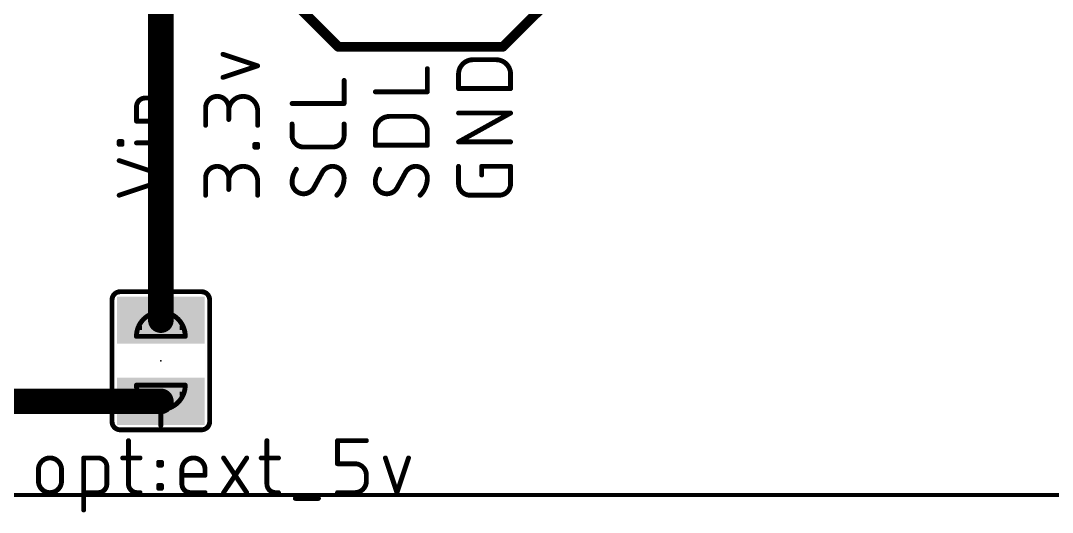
# Model space of a CAD drawing. Extents: x -13 to 157, y -166 to 8.
# Drawn here: x 67.52 to 99.74, y -127.54 to -112.16 of the extents above; entities that cross this region are included whole.
import ezdxf

# ---------------------------------------------------------------- set-up
doc = ezdxf.new("R2010")
doc.units = 0
for name, color, linetype in [('1', 12, 'CONTINUOUS'), ('21', 253, 'CONTINUOUS'), ('23', 53, 'CONTINUOUS'), ('25', 253, 'CONTINUOUS'), ('29', 253, 'CONTINUOUS'), ('31', 253, 'CONTINUOUS'), ('51', 253, 'CONTINUOUS')]:
    doc.layers.add(name, color=color, linetype=linetype)

# ---------------------------------------------------------------- blocks, each defined once
blk = doc.blocks.new('RECT')
blk.add_solid([(-0.5, -0.5), (0.5, -0.5), (-0.5, 0.5), (0.5, 0.5)])

msp = doc.modelspace()

# ---------------------------------------------------------------- linework, layer by layer
at = {"layer": '1'}
for points, const_width in [([(71.9, -121.53), (71.9, -110.02)], 0.8), ([(74.46, -110), (77.4412, -112.9812)], 0.3048), ([(82.585, -112.9812), (84.2831, -111.2831)], 0.3048), ([(77.4412, -112.9812), (82.585, -112.9812)], 0.3048), ([(71.9, -124.07), (64.3128, -124.07)], 0.8)]:
    msp.add_lwpolyline(points, dxfattribs=dict(at, const_width=const_width))
for points, const_width in [([(77.4412, -112.905, 1), (77.4412, -113.0574)], 0.1524), ([(77.3873, -113.0351, 1), (77.4951, -112.9273)], 0.1524), ([(82.5311, -112.9273, 1), (82.6389, -113.0351)], 0.1524), ([(82.585, -113.0574, 1), (82.585, -112.905)], 0.1524), ([(71.7, -121.53, 1), (72.1, -121.53)], 0.4), ([(71.9, -124.27, 1), (71.9, -123.87)], 0.4)]:
    msp.add_lwpolyline(points, format="xyb", dxfattribs=dict(at, const_width=const_width))
at = {"layer": '21'}
for points, const_width in [([(70.63, -120.641, 0.4142), (70.376, -120.895)], 0.1524), ([(70.4141, -120.895, 1), (70.3379, -120.895)], 0.0762), ([(70.63, -120.6029, 1), (70.63, -120.6791)], 0.0762), ([(70.63, -120.6791, 1), (70.63, -120.6029)], 0.0762), ([(73.424, -120.895, 0.4142), (73.17, -120.641)], 0.1524), ([(73.17, -120.6029, 1), (73.17, -120.6791)], 0.0762), ([(73.17, -120.6791, 1), (73.17, -120.6029)], 0.0762), ([(73.4621, -120.895, 1), (73.3859, -120.895)], 0.0762), ([(70.3379, -120.895, 1), (70.4141, -120.895)], 0.0762), ([(73.3859, -120.895, 1), (73.4621, -120.895)], 0.0762), ([(70.376, -124.705, 0.4142), (70.63, -124.959)], 0.1524), ([(70.4141, -124.705, 1), (70.3379, -124.705)], 0.0762), ([(70.3379, -124.705, 1), (70.4141, -124.705)], 0.0762), ([(73.17, -124.959, 0.4142), (73.424, -124.705)], 0.1524), ([(73.4621, -124.705, 1), (73.3859, -124.705)], 0.0762), ([(73.3859, -124.705, 1), (73.4621, -124.705)], 0.0762), ([(70.63, -124.9209, 1), (70.63, -124.9971)], 0.0762), ([(70.63, -124.9971, 1), (70.63, -124.9209)], 0.0762), ([(73.17, -124.9209, 1), (73.17, -124.9971)], 0.0762), ([(73.17, -124.9971, 1), (73.17, -124.9209)], 0.0762)]:
    msp.add_lwpolyline(points, format="xyb", dxfattribs=dict(at, const_width=const_width))
at = {"layer": '21', "const_width": 0.1524}
for points in [[(70.376, -124.705), (70.376, -120.895)], [(73.17, -120.641), (70.63, -120.641)], [(73.424, -120.895), (73.424, -124.705)], [(73.17, -124.959), (70.63, -124.959)]]:
    msp.add_lwpolyline(points, dxfattribs=at)
at = {"layer": '23'}
msp.add_point((71.9, -122.8), dxfattribs=at)
at = {"layer": '25'}
for points, const_width in [([(73.8521, -113.1797, 1), (73.828, -113.252)], 0.0762), ([(81.6498, -113.386, 0.4142), (81.1982, -113.8376)], 0.1524), ([(81.6498, -113.3479, 1), (81.6498, -113.4241)], 0.0762), ([(81.6498, -113.4241, 1), (81.6498, -113.3479)], 0.0762), ([(82.8238, -113.8376, 0.4142), (82.3722, -113.386)], 0.1524), ([(82.3722, -113.3479, 1), (82.3722, -113.4241)], 0.0762), ([(82.3722, -113.4241, 1), (82.3722, -113.3479)], 0.0762), ([(74.9358, -113.6132, 1), (74.9118, -113.5409)], 0.0762), ([(74.9118, -113.6132, 1), (74.9358, -113.5409)], 0.0762), ([(80.2619, -113.6679, 1), (80.1857, -113.6679)], 0.0762), ([(73.828, -113.9022, 1), (73.8521, -113.9745)], 0.0762), ([(77.6619, -114.0326, 1), (77.5857, -114.0326)], 0.0762), ([(81.2363, -113.8376, 1), (81.1601, -113.8376)], 0.0762), ([(81.1601, -113.8376, 1), (81.2363, -113.8376)], 0.0762), ([(82.8619, -113.8376, 1), (82.7857, -113.8376)], 0.0762), ([(82.7857, -113.8376, 1), (82.8619, -113.8376)], 0.0762), ([(78.5982, -114.3523, 1), (78.5982, -114.4285)], 0.0762), ([(80.1857, -114.3904, 1), (80.2619, -114.3904)], 0.0762), ([(80.2238, -114.4285, 1), (80.2238, -114.3523)], 0.0762), ([(81.1982, -114.251, 1), (81.1982, -114.3272)], 0.0762), ([(81.1601, -114.2891, 1), (81.2363, -114.2891)], 0.0762), ([(82.7857, -114.2891, 1), (82.8619, -114.2891)], 0.0762), ([(82.8238, -114.3272, 1), (82.8238, -114.251)], 0.0762), ([(71.411, -114.5844, 0.4142), (71.1401, -114.8554)], 0.1524), ([(71.411, -114.5463, 1), (71.411, -114.6225)], 0.0762), ([(71.411, -114.6225, 1), (71.411, -114.5463)], 0.0762), ([(72.2238, -114.6225, 1), (72.2238, -114.5463)], 0.0762), ([(74.0207, -114.8936, 1), (73.2982, -114.8936)], 0.1524), ([(74.9238, -114.9839, 1), (74.0207, -114.9839)], 0.1524), ([(75.9982, -114.717, 1), (75.9982, -114.7932)], 0.0762), ([(77.5857, -114.7551, 1), (77.6619, -114.7551)], 0.0762), ([(77.6238, -114.7932, 1), (77.6238, -114.717)], 0.0762), ([(71.1782, -114.8554, 1), (71.102, -114.8554)], 0.0762), ([(71.102, -114.8554, 1), (71.1782, -114.8554)], 0.0762), ([(73.3363, -114.8936, 1), (73.2601, -114.8936)], 0.0762), ([(73.2601, -114.8936, 1), (73.3363, -114.8936)], 0.0762), ([(74.0588, -114.8936, 1), (73.9826, -114.8936)], 0.0762), ([(73.9826, -114.8936, 1), (74.0588, -114.8936)], 0.0762), ([(73.9826, -114.9839, 1), (74.0588, -114.9839)], 0.0762), ([(74.9619, -114.9839, 1), (74.8857, -114.9839)], 0.0762), ([(74.8857, -114.9839, 1), (74.9619, -114.9839)], 0.0762), ([(81.1982, -115.0153, 1), (81.1982, -115.0915)], 0.0762), ([(82.8423, -115.0867, 1), (82.8053, -115.0201)], 0.0762), ([(82.8238, -115.0915, 1), (82.8238, -115.0153)], 0.0762), ([(71.1401, -115.2688, 1), (71.1401, -115.345)], 0.0762), ([(71.102, -115.3069, 1), (71.1782, -115.3069)], 0.0762), ([(72.2238, -115.345, 1), (72.2238, -115.2688)], 0.0762), ([(73.9826, -115.2548, 1), (74.0588, -115.2548)], 0.0762), ([(76.0363, -115.3942, 1), (75.9601, -115.3942)], 0.0762), ([(77.6619, -115.3942, 1), (77.5857, -115.3942)], 0.0762), ([(79.0498, -115.1576, 0.4142), (78.5982, -115.6091)], 0.1524), ([(79.0498, -115.1195, 1), (79.0498, -115.1957)], 0.0762), ([(79.0498, -115.1957, 1), (79.0498, -115.1195)], 0.0762), ([(80.2238, -115.6091, 0.4142), (79.7722, -115.1576)], 0.1524), ([(79.7722, -115.1195, 1), (79.7722, -115.1957)], 0.0762), ([(79.7722, -115.1957, 1), (79.7722, -115.1195)], 0.0762), ([(73.2601, -115.4354, 1), (73.3363, -115.4354)], 0.0762), ([(74.8857, -115.4354, 1), (74.9619, -115.4354)], 0.0762), ([(75.9982, -115.7555, 0.4142), (76.3594, -116.1167)], 0.1524), ([(76.0363, -115.7555, 1), (75.9601, -115.7555)], 0.0762), ([(77.2626, -116.1167, 0.4142), (77.6238, -115.7555)], 0.1524), ([(77.6619, -115.7555, 1), (77.5857, -115.7555)], 0.0762), ([(78.6363, -115.6091, 1), (78.5601, -115.6091)], 0.0762), ([(78.5601, -115.6091, 1), (78.6363, -115.6091)], 0.0762), ([(80.2619, -115.6091, 1), (80.1857, -115.6091)], 0.0762), ([(80.1857, -115.6091, 1), (80.2619, -115.6091)], 0.0762), ([(70.6363, -115.9426, 1), (70.5601, -115.9426)], 0.0762), ([(70.5982, -115.9045, 1), (70.5982, -115.9807)], 0.0762), ([(70.5982, -115.9948, 1), (70.5982, -116.071)], 0.0762), ([(70.5601, -116.0329, 1), (70.6363, -116.0329)], 0.0762), ([(70.7266, -115.9426, 1), (70.6504, -115.9426)], 0.0762), ([(70.6504, -116.0329, 1), (70.7266, -116.0329)], 0.0762), ([(70.6885, -115.9807, 1), (70.6885, -115.9045)], 0.0762), ([(70.6885, -116.071, 1), (70.6885, -115.9948)], 0.0762), ([(71.1401, -115.9497, 1), (71.1401, -116.0259)], 0.0762), ([(72.2238, -116.0259, 1), (72.2238, -115.9497)], 0.0762), ([(74.8716, -116.0329, 1), (74.7954, -116.0329)], 0.0762), ([(74.8335, -115.9948, 1), (74.8335, -116.071)], 0.0762), ([(74.9619, -116.0329, 1), (74.8857, -116.0329)], 0.0762), ([(74.9238, -116.071, 1), (74.9238, -115.9948)], 0.0762), ([(75.9601, -115.7555, 1), (76.0363, -115.7555)], 0.0762), ([(77.5857, -115.7555, 1), (77.6619, -115.7555)], 0.0762), ([(78.5982, -116.0226, 1), (78.5982, -116.0988)], 0.0762), ([(80.2238, -116.0988, 1), (80.2238, -116.0226)], 0.0762), ([(81.1982, -115.9184, 1), (81.1982, -115.9946)], 0.0762), ([(81.1797, -115.9232, 1), (81.2167, -115.9898)], 0.0762), ([(82.8238, -115.9946, 1), (82.8238, -115.9184)], 0.0762), ([(74.8335, -116.0851, 1), (74.8335, -116.1613)], 0.0762), ([(74.7954, -116.1232, 1), (74.8716, -116.1232)], 0.0762), ([(74.8857, -116.1232, 1), (74.9619, -116.1232)], 0.0762), ([(74.9238, -116.1613, 1), (74.9238, -116.0851)], 0.0762), ([(76.3594, -116.0786, 1), (76.3594, -116.1548)], 0.0762), ([(76.3594, -116.1548, 1), (76.3594, -116.0786)], 0.0762), ([(77.2626, -116.0786, 1), (77.2626, -116.1548)], 0.0762), ([(77.2626, -116.1548, 1), (77.2626, -116.0786)], 0.0762), ([(78.5601, -116.0607, 1), (78.6363, -116.0607)], 0.0762), ([(80.1857, -116.0607, 1), (80.2619, -116.0607)], 0.0762), ([(70.6102, -116.5039, 1), (70.5862, -116.5762)], 0.0762), ([(74.0207, -117.0819, 1), (73.2982, -117.0819)], 0.1524), ([(74.9238, -117.1722, 1), (74.0207, -117.1722)], 0.1524), ([(77.2626, -116.7207, 0.2656), (76.9465, -116.9013)], 0.1524), ([(77.6238, -117.0819, 0.4142), (77.2626, -116.7207)], 0.1524), ([(77.2626, -116.6826, 1), (77.2626, -116.7588)], 0.0762), ([(77.2626, -116.7588, 1), (77.2626, -116.6826)], 0.0762), ([(79.8626, -116.7207, 0.2656), (79.5465, -116.9013)], 0.1524), ([(80.2238, -117.0819, 0.4142), (79.8626, -116.7207)], 0.1524), ([(79.8626, -116.6826, 1), (79.8626, -116.7588)], 0.0762), ([(79.8626, -116.7588, 1), (79.8626, -116.6826)], 0.0762), ([(81.2363, -116.7207, 1), (81.1601, -116.7207)], 0.0762), ([(81.9588, -116.7207, 1), (81.8826, -116.7207)], 0.0762), ([(81.9207, -116.6826, 1), (81.9207, -116.7588)], 0.0762), ([(82.8619, -116.7207, 1), (82.7857, -116.7207)], 0.0762), ([(82.8238, -116.7588, 1), (82.8238, -116.6826)], 0.0762), ([(76.1337, -116.811, 0.1623), (75.9982, -117.2174)], 0.1524), ([(76.1641, -116.8339, 1), (76.1032, -116.7881)], 0.0762), ([(76.9136, -116.882, 1), (76.9793, -116.9207)], 0.0762), ([(76.9799, -116.9196, 1), (76.913, -116.8831)], 0.0762), ([(78.7337, -116.811, 0.1623), (78.5982, -117.2174)], 0.1524), ([(78.7641, -116.8339, 1), (78.7032, -116.7881)], 0.0762), ([(79.5136, -116.882, 1), (79.5793, -116.9207)], 0.0762), ([(79.5799, -116.9196, 1), (79.513, -116.8831)], 0.0762), ([(81.8826, -116.9916, 1), (81.9588, -116.9916)], 0.0762), ([(72.2358, -117.1181, 1), (72.2118, -117.0458)], 0.0762), ([(72.2118, -117.1181, 1), (72.2358, -117.0458)], 0.0762), ([(73.3363, -117.0819, 1), (73.2601, -117.0819)], 0.0762), ([(73.2601, -117.0819, 1), (73.3363, -117.0819)], 0.0762), ([(74.0588, -117.0819, 1), (73.9826, -117.0819)], 0.0762), ([(73.9826, -117.0819, 1), (74.0588, -117.0819)], 0.0762), ([(73.9826, -117.1722, 1), (74.0588, -117.1722)], 0.0762), ([(74.9619, -117.1722, 1), (74.8857, -117.1722)], 0.0762), ([(74.8857, -117.1722, 1), (74.9619, -117.1722)], 0.0762), ([(75.9982, -117.2174, 0.4142), (76.3594, -117.5786)], 0.1524), ([(76.0363, -117.2174, 1), (75.9601, -117.2174)], 0.0762), ([(75.9601, -117.2174, 1), (76.0363, -117.2174)], 0.0762), ([(77.398, -117.6238, 0.2), (77.6238, -117.0819)], 0.1524), ([(77.6619, -117.0819, 1), (77.5857, -117.0819)], 0.0762), ([(77.5857, -117.0819, 1), (77.6619, -117.0819)], 0.0762), ([(78.5982, -117.2174, 0.4142), (78.9594, -117.5786)], 0.1524), ([(78.6363, -117.2174, 1), (78.5601, -117.2174)], 0.0762), ([(78.5601, -117.2174, 1), (78.6363, -117.2174)], 0.0762), ([(79.998, -117.6238, 0.2), (80.2238, -117.0819)], 0.1524), ([(80.2619, -117.0819, 1), (80.1857, -117.0819)], 0.0762), ([(80.1857, -117.0819, 1), (80.2619, -117.0819)], 0.0762), ([(81.1982, -117.2626, 0.4142), (81.5594, -117.6238)], 0.1524), ([(81.2363, -117.2626, 1), (81.1601, -117.2626)], 0.0762), ([(81.1601, -117.2626, 1), (81.2363, -117.2626)], 0.0762), ([(82.4626, -117.6238, 0.4142), (82.8238, -117.2626)], 0.1524), ([(82.8619, -117.2626, 1), (82.7857, -117.2626)], 0.0762), ([(82.7857, -117.2626, 1), (82.8619, -117.2626)], 0.0762), ([(70.5862, -117.5877, 1), (70.6102, -117.6599)], 0.0762), ([(73.2601, -117.6238, 1), (73.3363, -117.6238)], 0.0762), ([(73.9826, -117.4432, 1), (74.0588, -117.4432)], 0.0762), ([(74.8857, -117.6238, 1), (74.9619, -117.6238)], 0.0762), ([(76.3594, -117.5786, 0.2656), (76.6755, -117.398)], 0.1524), ([(76.3594, -117.5405, 1), (76.3594, -117.6167)], 0.0762), ([(76.3594, -117.6167, 1), (76.3594, -117.5405)], 0.0762), ([(76.6421, -117.3798, 1), (76.709, -117.4163)], 0.0762), ([(76.7084, -117.4174, 1), (76.6427, -117.3787)], 0.0762), ([(77.3712, -117.5967, 1), (77.4249, -117.6509)], 0.0762), ([(78.9594, -117.5786, 0.2656), (79.2755, -117.398)], 0.1524), ([(78.9594, -117.5405, 1), (78.9594, -117.6167)], 0.0762), ([(78.9594, -117.6167, 1), (78.9594, -117.5405)], 0.0762), ([(79.2421, -117.3798, 1), (79.309, -117.4163)], 0.0762), ([(79.3084, -117.4174, 1), (79.2427, -117.3787)], 0.0762), ([(79.9712, -117.5967, 1), (80.0249, -117.6509)], 0.0762), ([(81.5594, -117.5857, 1), (81.5594, -117.6619)], 0.0762), ([(81.5594, -117.6619, 1), (81.5594, -117.5857)], 0.0762), ([(82.4626, -117.5857, 1), (82.4626, -117.6619)], 0.0762), ([(82.4626, -117.6619, 1), (82.4626, -117.5857)], 0.0762), ([(70.9267, -125.2982, 1), (70.8505, -125.2982)], 0.0762), ([(75.2513, -125.2982, 1), (75.1751, -125.2982)], 0.0762), ([(77.4548, -125.2982, 1), (77.3786, -125.2982)], 0.0762), ([(77.4167, -125.2601, 1), (77.4167, -125.3363)], 0.0762), ([(78.3198, -125.3363, 1), (78.3198, -125.2601)], 0.0762), ([(68.7987, -126.2013, 1), (68.0762, -126.2013)], 0.1524), ([(69.5284, -125.8401, 1), (69.4522, -125.8401)], 0.0762), ([(69.4903, -125.802, 1), (69.4903, -125.8782)], 0.0762), ([(70.2128, -126.111, 0.4142), (69.9419, -125.8401)], 0.1524), ([(69.9419, -125.802, 1), (69.9419, -125.8782)], 0.0762), ([(69.9419, -125.8782, 1), (69.9419, -125.802)], 0.0762), ([(70.708, -125.802, 1), (70.708, -125.8782)], 0.0762), ([(71.2499, -125.8782, 1), (71.2499, -125.802)], 0.0762), ([(71.8693, -125.9755, 1), (71.7931, -125.9755)], 0.0762), ([(71.8312, -125.9374, 1), (71.8312, -126.0136)], 0.0762), ([(71.8312, -126.0277, 1), (71.8312, -126.1039)], 0.0762), ([(71.9596, -125.9755, 1), (71.8834, -125.9755)], 0.0762), ([(71.9215, -126.0136, 1), (71.9215, -125.9374)], 0.0762), ([(71.9215, -126.1039, 1), (71.9215, -126.0277)], 0.0762), ([(73.2796, -126.2013, 1), (72.5571, -126.2013)], 0.1524), ([(73.8914, -125.8189, 1), (73.828, -125.8612)], 0.0762), ([(74.6139, -125.8612, 1), (74.5505, -125.8189)], 0.0762), ([(75.0326, -125.802, 1), (75.0326, -125.8782)], 0.0762), ([(75.5745, -125.8782, 1), (75.5745, -125.802)], 0.0762), ([(77.4167, -125.9826, 1), (77.4167, -126.0588)], 0.0762), ([(77.3786, -126.0207, 1), (77.4548, -126.0207)], 0.0762), ([(78.3198, -126.3819, 0.4142), (77.9586, -126.0207)], 0.1524), ([(77.9586, -125.9826, 1), (77.9586, -126.0588)], 0.0762), ([(77.9586, -126.0588, 1), (77.9586, -125.9826)], 0.0762), ([(78.95, -125.828, 1), (78.8777, -125.8521)], 0.0762), ([(79.6725, -125.8521, 1), (79.6002, -125.828)], 0.0762), ([(68.1143, -126.2013, 1), (68.0381, -126.2013)], 0.0762), ([(68.0381, -126.2013, 1), (68.1143, -126.2013)], 0.0762), ([(68.8368, -126.2013, 1), (68.7606, -126.2013)], 0.0762), ([(68.7606, -126.2013, 1), (68.8368, -126.2013)], 0.0762), ([(70.2509, -126.111, 1), (70.1747, -126.111)], 0.0762), ([(70.1747, -126.111, 1), (70.2509, -126.111)], 0.0762), ([(71.7931, -126.0658, 1), (71.8693, -126.0658)], 0.0762), ([(71.8834, -126.0658, 1), (71.9596, -126.0658)], 0.0762), ([(72.5952, -126.2013, 1), (72.519, -126.2013)], 0.0762), ([(72.519, -126.2013, 1), (72.5952, -126.2013)], 0.0762), ([(72.5571, -126.3438, 1), (72.5571, -126.42)], 0.0762), ([(73.3177, -126.2013, 1), (73.2415, -126.2013)], 0.0762), ([(73.2415, -126.2013, 1), (73.3177, -126.2013)], 0.0762), ([(73.2796, -126.42, 1), (73.2796, -126.3438)], 0.0762), ([(78.3579, -126.3819, 1), (78.2817, -126.3819)], 0.0762), ([(68.0762, -126.5626, 1), (68.7987, -126.5626)], 0.1524), ([(68.1143, -126.5626, 1), (68.0381, -126.5626)], 0.0762), ([(68.0381, -126.5626, 1), (68.1143, -126.5626)], 0.0762), ([(68.8368, -126.5626, 1), (68.7606, -126.5626)], 0.0762), ([(68.7606, -126.5626, 1), (68.8368, -126.5626)], 0.0762), ([(69.9419, -126.9238, 0.4142), (70.2128, -126.6529)], 0.1524), ([(70.2509, -126.6529, 1), (70.1747, -126.6529)], 0.0762), ([(70.1747, -126.6529, 1), (70.2509, -126.6529)], 0.0762), ([(70.8886, -126.6529, 0.4142), (71.1595, -126.9238)], 0.1524), ([(70.9267, -126.6529, 1), (70.8505, -126.6529)], 0.0762), ([(70.8505, -126.6529, 1), (70.9267, -126.6529)], 0.0762), ([(71.8693, -126.698, 1), (71.7931, -126.698)], 0.0762), ([(71.8312, -126.6599, 1), (71.8312, -126.7361)], 0.0762), ([(71.9596, -126.698, 1), (71.8834, -126.698)], 0.0762), ([(71.9215, -126.7361, 1), (71.9215, -126.6599)], 0.0762), ([(72.5571, -126.6529, 0.4142), (72.8281, -126.9238)], 0.1524), ([(72.5952, -126.6529, 1), (72.519, -126.6529)], 0.0762), ([(72.519, -126.6529, 1), (72.5952, -126.6529)], 0.0762), ([(73.2415, -126.3819, 1), (73.3177, -126.3819)], 0.0762), ([(75.2132, -126.6529, 0.4142), (75.4842, -126.9238)], 0.1524), ([(75.2513, -126.6529, 1), (75.1751, -126.6529)], 0.0762), ([(75.1751, -126.6529, 1), (75.2513, -126.6529)], 0.0762), ([(77.9586, -126.9238, 0.4142), (78.3198, -126.5626)], 0.1524), ([(78.2817, -126.3819, 1), (78.3579, -126.3819)], 0.0762), ([(78.3579, -126.5626, 1), (78.2817, -126.5626)], 0.0762), ([(78.2817, -126.5626, 1), (78.3579, -126.5626)], 0.0762), ([(69.4903, -126.8857, 1), (69.4903, -126.9619)], 0.0762), ([(69.9419, -126.8857, 1), (69.9419, -126.9619)], 0.0762), ([(69.9419, -126.9619, 1), (69.9419, -126.8857)], 0.0762), ([(71.1595, -126.8857, 1), (71.1595, -126.9619)], 0.0762), ([(71.1595, -126.9619, 1), (71.1595, -126.8857)], 0.0762), ([(71.2499, -126.9619, 1), (71.2499, -126.8857)], 0.0762), ([(71.8312, -126.7502, 1), (71.8312, -126.8264)], 0.0762), ([(71.7931, -126.7883, 1), (71.8693, -126.7883)], 0.0762), ([(71.8834, -126.7883, 1), (71.9596, -126.7883)], 0.0762), ([(71.9215, -126.8264, 1), (71.9215, -126.7502)], 0.0762), ([(72.8281, -126.8857, 1), (72.8281, -126.9619)], 0.0762), ([(72.8281, -126.9619, 1), (72.8281, -126.8857)], 0.0762), ([(73.2796, -126.9619, 1), (73.2796, -126.8857)], 0.0762), ([(73.828, -126.9027, 1), (73.8914, -126.9449)], 0.0762), ([(74.5505, -126.9449, 1), (74.6139, -126.9027)], 0.0762), ([(75.4842, -126.8857, 1), (75.4842, -126.9619)], 0.0762), ([(75.4842, -126.9619, 1), (75.4842, -126.8857)], 0.0762), ([(75.5745, -126.9619, 1), (75.5745, -126.8857)], 0.0762), ([(77.4167, -126.8857, 1), (77.4167, -126.9619)], 0.0762), ([(77.9586, -126.8857, 1), (77.9586, -126.9619)], 0.0762), ([(77.9586, -126.9619, 1), (77.9586, -126.8857)], 0.0762), ([(79.2389, -126.9118, 1), (79.3112, -126.9358)], 0.0762), ([(79.2389, -126.9358, 1), (79.3112, -126.9118)], 0.0762), ([(76.1002, -127.0663, 1), (76.1002, -127.1425)], 0.0762), ([(76.8227, -127.1425, 1), (76.8227, -127.0663)], 0.0762), ([(69.4522, -127.4657, 1), (69.5284, -127.4657)], 0.0762)]:
    msp.add_lwpolyline(points, format="xyb", dxfattribs=dict(at, const_width=const_width))
at = {"layer": '25', "const_width": 0.1524}
for points in [[(74.9238, -113.5771), (73.8401, -113.2158)], [(81.6498, -113.386), (82.3722, -113.386)], [(73.8401, -113.9383), (74.9238, -113.5771)], [(80.2238, -114.3904), (80.2238, -113.6679)], [(77.6238, -114.7551), (77.6238, -114.0326)], [(81.1982, -114.2891), (81.1982, -113.8376)], [(82.8238, -113.8376), (82.8238, -114.2891)], [(78.5982, -114.3904), (80.2238, -114.3904)], [(82.8238, -114.2891), (81.1982, -114.2891)], [(71.411, -114.5844), (72.2238, -114.5844)], [(75.9982, -114.7551), (77.6238, -114.7551)], [(71.1401, -115.3069), (71.1401, -114.8554)], [(73.2982, -115.4354), (73.2982, -114.8936)], [(74.0207, -114.8936), (74.0207, -115.2548)], [(74.9238, -115.4354), (74.9238, -114.9839)], [(81.1982, -115.9565), (82.8238, -115.0534)], [(82.8238, -115.0534), (81.1982, -115.0534)], [(72.2238, -115.3069), (71.1401, -115.3069)], [(75.9982, -115.7555), (75.9982, -115.3942)], [(77.6238, -115.3942), (77.6238, -115.7555)], [(79.0498, -115.1576), (79.7722, -115.1576)], [(78.5982, -116.0607), (78.5982, -115.6091)], [(80.2238, -115.6091), (80.2238, -116.0607)], [(70.5982, -116.0329), (70.5982, -115.9426)], [(70.5982, -115.9426), (70.6885, -115.9426)], [(70.6885, -116.0329), (70.5982, -116.0329)], [(70.6885, -115.9426), (70.6885, -116.0329)], [(72.2238, -115.9878), (71.1401, -115.9878)], [(74.8335, -116.1232), (74.8335, -116.0329)], [(74.8335, -116.0329), (74.9238, -116.0329)], [(74.9238, -116.0329), (74.9238, -116.1232)], [(80.2238, -116.0607), (78.5982, -116.0607)], [(82.8238, -115.9565), (81.1982, -115.9565)], [(74.9238, -116.1232), (74.8335, -116.1232)], [(77.2626, -116.1167), (76.3594, -116.1167)], [(72.2238, -117.0819), (70.5982, -116.5401)], [(81.1982, -117.2626), (81.1982, -116.7207)], [(81.9207, -116.9916), (81.9207, -116.7207)], [(81.9207, -116.7207), (82.8238, -116.7207)], [(82.8238, -116.7207), (82.8238, -117.2626)], [(76.9465, -116.9013), (76.6755, -117.398)], [(79.5465, -116.9013), (79.2755, -117.398)], [(70.5982, -117.6238), (72.2238, -117.0819)], [(73.2982, -117.6238), (73.2982, -117.0819)], [(74.0207, -117.0819), (74.0207, -117.4432)], [(74.9238, -117.6238), (74.9238, -117.1722)], [(82.4626, -117.6238), (81.5594, -117.6238)], [(70.8886, -125.2982), (70.8886, -126.6529)], [(75.2132, -125.2982), (75.2132, -126.6529)], [(77.4167, -126.0207), (77.4167, -125.2982)], [(77.4167, -125.2982), (78.3198, -125.2982)], [(69.4903, -127.4657), (69.4903, -125.8401)], [(69.4903, -125.8401), (69.9419, -125.8401)], [(70.708, -125.8401), (71.2499, -125.8401)], [(71.8312, -126.0658), (71.8312, -125.9755)], [(71.8312, -125.9755), (71.9215, -125.9755)], [(71.9215, -126.0658), (71.8312, -126.0658)], [(71.9215, -125.9755), (71.9215, -126.0658)], [(73.8597, -126.9238), (74.5822, -125.8401)], [(73.8597, -125.8401), (74.5822, -126.9238)], [(75.0326, -125.8401), (75.5745, -125.8401)], [(77.9586, -126.0207), (77.4167, -126.0207)], [(78.9138, -125.8401), (79.2751, -126.9238)], [(79.2751, -126.9238), (79.6363, -125.8401)], [(68.0762, -126.5626), (68.0762, -126.2013)], [(68.7987, -126.2013), (68.7987, -126.5626)], [(70.2128, -126.111), (70.2128, -126.6529)], [(72.5571, -126.6529), (72.5571, -126.2013)], [(73.2796, -126.3819), (72.5571, -126.3819)], [(73.2796, -126.2013), (73.2796, -126.3819)], [(78.3198, -126.5626), (78.3198, -126.3819)], [(71.8312, -126.7883), (71.8312, -126.698)], [(71.8312, -126.698), (71.9215, -126.698)], [(71.9215, -126.698), (71.9215, -126.7883)], [(69.9419, -126.9238), (69.4903, -126.9238)], [(71.1595, -126.9238), (71.2499, -126.9238)], [(71.9215, -126.7883), (71.8312, -126.7883)], [(73.2796, -126.9238), (72.8281, -126.9238)], [(75.4842, -126.9238), (75.5745, -126.9238)], [(77.4167, -126.9238), (77.9586, -126.9238)], [(76.1002, -127.1044), (76.8227, -127.1044)]]:
    msp.add_lwpolyline(points, dxfattribs=at)
at = {"layer": '51'}
for points, const_width in [([(71.9, -121.276), (71.9, -120.768)], 0.1524), ([(71.138, -122.038), (72.662, -122.038)], 0.1524), ([(71.138, -123.562), (72.662, -123.562)], 0.1524), ([(71.9, -124.324), (71.9, -124.832)], 0.1524), ([(0, -127), (156.89, -127)], 0.13)]:
    msp.add_lwpolyline(points, dxfattribs=dict(at, const_width=const_width))
for points, const_width in [([(71.9381, -120.768, 1), (71.8619, -120.768)], 0.0762), ([(72.662, -122.038, 1), (71.138, -122.038)], 0.1524), ([(71.8619, -121.276, 1), (71.9381, -121.276)], 0.0762), ([(71.138, -121.9999, 1), (71.138, -122.0761)], 0.0762), ([(71.0999, -122.038, 1), (71.1761, -122.038)], 0.0762), ([(72.6239, -122.038, 1), (72.7001, -122.038)], 0.0762), ([(72.662, -122.0761, 1), (72.662, -121.9999)], 0.0762), ([(71.138, -123.5239, 1), (71.138, -123.6001)], 0.0762), ([(71.138, -123.562, 1), (72.662, -123.562)], 0.1524), ([(71.1761, -123.562, 1), (71.0999, -123.562)], 0.0762), ([(72.7001, -123.562, 1), (72.6239, -123.562)], 0.0762), ([(72.662, -123.6001, 1), (72.662, -123.5239)], 0.0762), ([(71.9381, -124.324, 1), (71.8619, -124.324)], 0.0762), ([(71.8619, -124.832, 1), (71.9381, -124.832)], 0.0762)]:
    msp.add_lwpolyline(points, format="xyb", dxfattribs=dict(at, const_width=const_width))

# ---------------------------------------------------------------- block references
at = {"layer": '1', "xscale": 1.27, "yscale": 2.54, "rotation": 90}
for p in [(71.9, -121.53), (71.9, -124.07)]:
    msp.add_blockref('RECT', p, dxfattribs=at)
at = {"layer": '29', "xscale": 1.4732, "yscale": 2.7432, "rotation": 90}
for p in [(71.9, -121.53), (71.9, -124.07)]:
    msp.add_blockref('RECT', p, dxfattribs=at)
at = {"layer": '31', "xscale": 1.27, "yscale": 2.54, "rotation": 90}
for p in [(71.9, -121.53), (71.9, -124.07)]:
    msp.add_blockref('RECT', p, dxfattribs=at)
at = {"layer": '51', "rotation": 90}
for p, xscale, yscale in [((71.9, -121.4665), 0.127, 1.016), ((71.6333, -121.3903), 0.127, 0.127), ((71.9, -121.3395), 0.127, 0.508), ((72.1921, -121.3903), 0.127, 0.127), ((71.9, -121.911), 0.254, 1.524), ((71.2523, -121.7713), 0.127, 0.127), ((71.9, -121.657), 0.254, 1.27), ((72.5477, -121.7713), 0.127, 0.127), ((71.9, -123.689), 0.254, 1.524), ((71.2523, -123.8541), 0.127, 0.127), ((71.9, -123.943), 0.254, 1.27), ((72.5477, -123.8287), 0.127, 0.127), ((71.9, -124.1335), 0.127, 1.016), ((71.6333, -124.2097), 0.127, 0.127), ((71.9, -124.2605), 0.127, 0.508), ((72.1667, -124.1843), 0.127, 0.127)]:
    msp.add_blockref('RECT', p, dxfattribs=dict(at, xscale=xscale, yscale=yscale))

doc.saveas('drawing.dxf')
